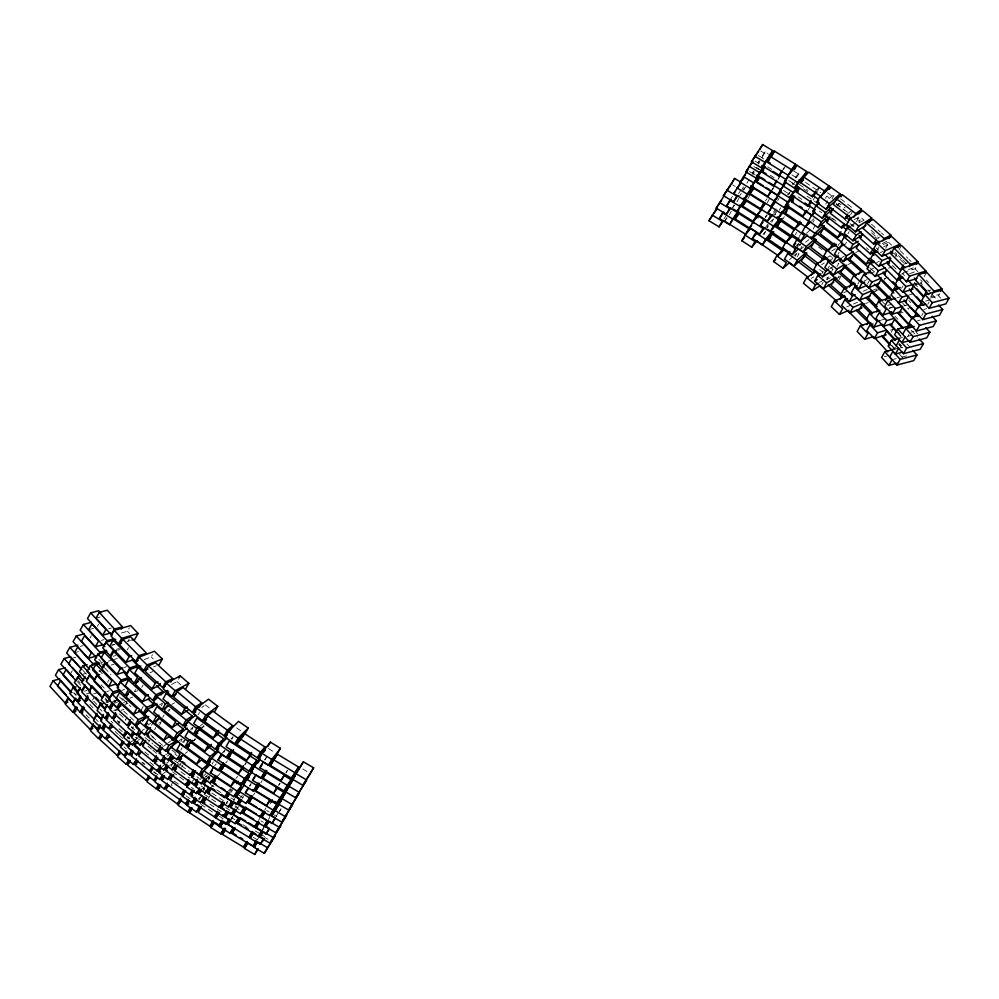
<?xml version="1.0" encoding="UTF-8"?>
<svg xmlns="http://www.w3.org/2000/svg" width="999" height="999" viewBox="0 0 999 999"><rect width="100%" height="100%" fill="white"/><g stroke="black" fill="none" stroke-linecap="round" stroke-linejoin="round"><path stroke-width="0.75" stroke-dasharray="5 3.75" d="M90.11 637.949L91.396 635.676M71.016 672.901L72.29 670.641M97.328 626.385L98.614 624.113M121.491 632.979L127.46 631.243L129.395 627.834M92.582 700.062L94.505 696.653M127.959 641.321L129.246 639.048M107.642 682.192L108.928 679.919M127.223 649.949L128.509 647.677M113.711 702.285L114.997 700.024M114.673 702.447L115.959 700.174L113.399 701.011M144.218 659.602L151.199 656.917L152.472 654.657M126.024 703.97L127.31 701.698M134.503 691.683L135.789 689.41M118.756 723.288L120.03 721.016M141.771 687.349L143.057 685.077M125.175 720.366L127.11 716.97M141.246 709.827L143.169 706.418M132.18 729.12L133.466 726.847L130.669 728.121M136.014 739.185L137.288 736.925L134.49 738.199M161.239 705.981L162.525 703.721M151.523 725.336L153.446 721.927M171.541 684.477L177.023 681.53L178.309 679.258M154.533 729.794L155.807 727.522M148.651 742.245L149.937 739.972M162.775 717.282L164.061 715.009M159.59 725.124L160.876 722.851M168.656 711.563L169.93 709.29L167.195 710.764M180.881 741.42L182.155 739.148M198.189 714.747L199.475 712.474M183.554 742.794L184.84 740.534M171.166 766.283L172.44 764.01M191.708 729.969L192.994 727.697M180.807 750.062L182.093 747.789M179.745 766.008L181.019 763.736M193.868 741.046L195.142 738.773M202.273 727.996L203.546 725.724M173.152 781.58L171.229 784.989L174.912 787.687M181.718 767.22L183.004 764.947M212.1 764.073L213.386 761.8M208.391 778.908L209.665 776.635M203.247 788.785L204.533 786.513M223.788 752.472L225.075 750.212M208.504 780.032L209.79 777.759L204.945 774.412M231.83 739.272L233.117 737M203.459 790.509L204.745 788.236M199.276 799.637L201.199 796.228M208.441 798.413L209.728 796.141M229.595 791.27L230.881 789.01M244.992 764.847L246.278 762.574L244.493 764.635M226.411 803.421L227.697 801.148L225.974 803.383M233.554 800.599L234.84 798.326M249.9 786.101L251.186 783.828M237.138 808.89L238.424 806.63M231.393 819.292L232.917 816.658M265.022 759.927L266.308 757.654M260.839 782.916L262.125 780.644M264.598 810.251L265.884 807.979M278.808 785.389L280.082 783.116L278.421 785.301M286.139 772.726L287.425 770.454L285.751 772.639M268.481 819.542L269.767 817.269M262.887 829.694L264.173 827.434M257.442 839.647L258.729 837.374M279.52 811.675L280.806 809.402M742.195 189.111L743.481 186.838M725.286 220.08L726.573 217.807M732.841 207.23L734.128 204.957M759.165 160.714L757.879 162.974L759.515 160.827M746.865 183.267L748.788 179.857M755.094 174.613L752.484 172.977L753.77 170.704M729.37 214.685L731.293 211.276M736.925 201.835L738.848 198.439M761.962 157.58L765.172 151.91L767.781 153.546M743.718 190.272L745.641 186.875M752.871 174.463L754.145 172.19M748.001 198.501L749.924 195.105M783.528 169.505L786.101 164.96L782.841 169.281M778.134 179.495L780.706 174.962L778.258 178.197M772.514 189.785L775.087 185.252L771.827 189.56M767.294 202.685L769.23 199.288M777.697 200.612L778.983 198.339M767.02 227.26L768.306 225M776.548 211.738L774.612 215.147L776.51 213.162M763.948 234.64L765.234 232.367M771.752 222.302L773.676 218.893M779.357 210.177L780.631 207.904M788.486 195.055L789.772 192.782M783.054 218.906L784.34 216.633M817.756 190.684L819.679 187.275M813.161 200.125L815.084 196.716M808.179 209.965L810.738 205.419M795.391 234.615L796.665 232.342M799.287 236.501L800.574 234.241M797.19 246.041L798.476 243.768L803.246 247.19M825.474 198.302L826.76 196.041L831.53 199.45M812.911 222.415L814.197 220.142M795.142 256.356L797.077 252.959M800.699 248.464L801.985 246.204M825.736 204.208L827.659 200.811M797.127 257.018L799.05 253.621L795.641 256.181M813.124 229.033L815.059 225.624M832.067 198.801L833.99 195.392M837.924 205.694L839.21 203.421L845.216 208.029M850.661 214.673L852.584 211.264M821.802 273.751L823.089 271.478M838.124 245.617L839.41 243.344M831.58 259.877L832.854 257.617M828.134 268.331L829.42 266.071M847.889 233.916L849.175 231.643M837.899 254.47L839.185 252.198M856.518 221.566L858.441 218.157L855.032 220.729M821.815 284.553L823.101 282.28M845.229 244.393L846.515 242.12M859.003 222.053L860.289 219.78L856.393 222.178M827.209 279.158L828.496 276.898L825.898 278.496M831.593 271.491L832.879 269.231M836.987 266.496L838.91 263.087L835.014 265.484M837.724 278.259L838.998 275.986M839.123 279.608L840.409 277.335M857.841 284.078L859.115 281.805M877.671 249.325L878.958 247.053M883.178 244.593L888.573 242.27L889.847 239.997M885.738 248.264L887.661 244.855L884.352 241.92M867.457 283.966L869.392 280.557M870.316 273.888L874.35 271.84L875.636 269.568M898.975 249.937L900.898 246.541M875.648 291.646L876.922 289.373M895.541 256.468L896.827 254.196L894.779 252.272M884.202 280.232L885.489 277.959M901.647 288.311L902.934 286.039M903.346 272.465L915.134 268.818L916.42 266.546M891.233 332.33L892.519 330.057M924.1 276.823L926.672 272.29M920.916 283.828L922.189 281.556L920.304 279.583M910.364 305.806L908.441 309.215L902.784 303.284M907.654 336.7L908.94 334.428M932.042 294.493L930.756 296.753L938.748 294.568M927.759 304.295L929.045 302.023M921.702 315.597L922.989 313.324M930.194 298.114L938.573 295.916L939.859 293.644M269.992 803.908L272.502 799.974M276.011 816.495L278.534 812.549M279.37 811.238L281.056 808.616M730.706 199.001L732.479 196.428M738.561 193.544L741.221 189.698M724.063 218.619L725.848 216.059M264.635 759.839L266.945 756.518M249.388 785.988L250.924 783.778M242.195 798.438L243.744 796.228M230.994 818.78L232.542 816.57M253.446 795.029L254.982 792.819M258.391 820.441L259.927 818.231M262.375 829.582L263.911 827.372M765.172 151.91L761.088 157.305L763.711 158.941M758.141 164.061L759.764 161.913M752.484 172.977L754.108 170.817M742.856 189.997L744.48 187.837M739.647 195.667L741.27 193.519M732.205 208.366L734.652 205.132M724.65 221.216L727.097 217.982M765.421 200.886L767.045 198.739M765.209 217.058L766.832 214.91M230.569 791.358L233.154 788.011M230.806 792.569L232.53 790.334M240.597 797.652L242.32 795.416M230.956 819.255L232.68 817.02M765.334 217.557L767.157 215.384M773.413 212.163L776.148 208.916M773.85 213.499L775.674 211.326M766.071 226.461L767.894 224.288M231.069 738.948L232.867 736.9M222.128 753.184L224.812 750.099M214.423 765.983L216.221 763.935M207.105 778.358L208.903 776.31M225.699 762.936L227.497 760.888M218.232 775.486L220.017 773.438M235.889 778.471L237.687 776.41M228.571 790.833L230.369 788.785M795.266 177.335L799.999 172.377L793.943 181.031M792.557 184.79L795.404 181.806M787.574 194.63L790.421 191.646M770.529 221.728L772.427 219.743M766.37 228.396L768.268 226.411M763.036 234.216L765.871 231.231M816.533 190.122L819.38 187.138M191.808 781.805L194.867 778.77M199.75 779.819L202.797 776.785M203.821 775.773L205.856 773.75M205.457 777.11L207.492 775.074M198.152 799.262L200.187 797.239M211.313 787.125L213.349 785.102M811.812 220.629L813.973 218.681M806.43 233.391L810.738 229.508M796.315 245.717L798.476 243.768M798.651 245.966L801.885 243.057M789.522 259.752L792.756 256.843M793.843 255.869L795.991 253.921M190.447 729.295L192.57 727.472M182.293 742.132L185.489 739.397M828.945 198.539L834.627 194.256M836.937 205.132L839.21 203.421M805.544 242.22L808.953 239.648M801.198 248.751L803.471 247.04M851.598 210.702L848.188 213.274L844.58 210.514M851.822 226.398L854.095 224.688M201.736 707.504L204.121 705.731M163.436 746.403L167.008 743.743M168.207 742.856L170.592 741.096M179.221 740.671L181.606 738.898M200.337 725.761L202.722 723.988M201.898 727.896L204.283 726.123M167.258 756.143L170.829 753.483M193.244 740.896L195.629 739.123M161.875 766.72L165.447 764.06M166.646 763.174L169.031 761.4M185.227 753.433L187.612 751.66M169.718 765.534L173.302 762.874M177.66 762.349L181.231 759.69M163.012 773.8L165.397 772.027M178.022 765.359L180.407 763.598M159.478 704.932L161.938 703.358M141.958 730.594L144.418 729.033M137.75 740.534L140.21 738.973M165.547 754.869L169.243 752.522M854.47 219.68L859.664 216.471L864.098 220.13M851.198 225.387L855.094 222.989M831.643 251.086L835.539 248.689M827.434 257.367L830.044 255.769L833.366 258.516M821.628 264.648L824.225 263.037M841.807 257.605L844.405 256.006M811.225 278.446L813.823 276.848M829.819 268.694L833.715 266.283M819.405 282.492L824.6 279.295M171.816 704.332L174.563 702.846M147.964 724.887L150.699 723.413M158.766 723.189L161.513 721.715M131.131 741.758L135.24 739.535M135.739 739.36L138.486 737.886M859.19 222.702L865.933 219.28M879.595 237.013L876.91 238.386L873.588 235.439M855.806 252.535L859.852 250.487M882.267 243.556L887.649 240.821M848.001 264.585L850.698 263.224M883.628 246.915L887.661 244.855M826.435 279.77L830.469 277.722M880.419 252.585L883.116 251.211M838.361 277.572L841.046 276.211M876.735 262.55L879.42 261.176M870.828 269.58L873.526 268.219M864.372 280.956L867.057 279.583M114.535 703.271L120.13 700.736M123.751 702.472L126.561 701.198M127.41 738.036L130.207 736.763M843.78 292.719L847.826 290.971M863.261 291.233L867.307 289.485M873.526 289.985L876.223 288.823M846.69 306.955L852.072 304.633M853.421 304.046L857.467 302.31M153.571 666.832L156.356 665.759M150 672.652L152.785 671.578M121.816 690.409L124.613 689.335M105.869 702.634L111.451 700.499M134.902 691.77L137.687 690.696M113.736 701.56L122.115 698.338M129.77 698.176L132.567 697.102M125.162 704.382L127.959 703.308M113.824 710.401L116.621 709.327M114.96 710.801L119.143 709.19M121.091 710.389L123.876 709.315M888.461 268.182L892.194 266.82M903.645 264.248L908.628 262.437M908.453 269.605L914.684 267.345M884.527 278.621L888.273 277.26M901.498 274.038L903.995 273.139M909.739 273.651L914.722 271.84L911.45 268.581M875.361 290.971L879.108 289.61M865.696 303.496L868.193 302.597M889.235 308.142L891.732 307.242M112.537 645.017L115.085 644.168M117.645 650.262L120.192 649.425M113.149 656.355L115.709 655.519M101.049 662.649L103.609 661.8M124.113 667.482L126.673 666.633M84.391 691.221L86.95 690.371M106.781 691.658L109.328 690.809M106.131 701.098L108.691 700.249M913.348 284.29L919.242 282.467M896.727 297.914L899.674 297.003M909.227 294.93L913.648 293.569M887.624 305.419L892.045 304.046M889.06 308.379L894.954 306.556M904.282 305.819L908.703 304.458M881.58 320.055L886.001 318.693M111.676 645.317L114.66 644.442M127.435 641.358L130.432 640.484M116.359 649.325L119.343 648.451M108.317 661.138L112.8 659.839M114.298 659.402L117.283 658.528M111.089 665.072L114.073 664.21M99.063 671.316L103.546 670.017M86.413 693.955L90.897 692.644M93.656 693.843L96.653 692.969M915.084 285.052L919.08 283.953M927.959 290.871L930.631 290.135M925.598 301.099L929.594 300.012M898.963 313.436L902.959 312.337M890.584 330.12L894.567 329.021M892.981 348.401L895.641 347.664M96.041 618.069L100.05 616.995M88.674 629.67L94.018 628.234M108.566 628.796L111.239 628.071M101.261 640.371L103.933 639.66M80.332 646.353L83.004 645.629M74.45 652.747L78.459 651.66M73.152 657.904L75.824 657.18M83.342 674.063L86.014 673.338M923.85 309.44L926.647 308.703M917.494 320.779L920.291 320.042M911.076 332.118L913.873 331.381M899.712 338.174L902.509 337.437M907.866 336.263L912.062 335.164M894.605 349.163L898.8 348.064M899.974 348.002L902.771 347.265M884.402 356.68L887.199 355.944M893.481 359.365L896.278 358.629M901.872 357.155L907.467 355.694M302.722 768.98L307.829 771.99M266.621 810.489L269.181 812M274.288 815.009L276.835 816.508M260.876 820.778L263.436 822.277M255.207 830.943L259.041 833.203M260.327 833.953L265.434 836.962M265.472 837.811L268.032 839.322M253.284 837.374L258.391 840.384M760.701 150.999L767.045 154.833M758.328 155.457L763.398 158.529M755.119 161.139L758.928 163.436M753.883 166.558L758.953 169.618M749.4 171.466L754.482 174.525M732.679 184.877L735.214 186.401M242.857 824.699L248.139 827.896M767.619 166.808L772.851 170.067M770.229 175.262L774.163 177.71M756.555 167.582L759.178 169.218M757.005 168.119L759.615 169.755M268.406 748.526L274.675 752.459M239.148 795.341L242.907 797.702M230.931 797.864L234.69 800.224M235.215 805.881L237.725 807.454M234.99 806.967L239.997 810.114M225.737 807.617L230.757 810.763M231.144 817.394L234.902 819.754M219.443 816.395L223.202 818.755M793.643 170.891L799.849 174.9M791.882 174.837L798.089 178.846M788.673 180.507L793.631 183.729M783.478 190.397L792.157 196.016M216.733 789.872L221.878 793.243M211.888 793.069L227.31 803.196M201.973 788.248L204.545 789.934M204.233 794.292L217.083 802.734M209.778 804.108L222.627 812.549M200.899 804.42L213.749 812.861M805.506 182.317L820.753 192.645M799.212 184.39L808.104 190.422M803.571 188.848L808.653 192.295M792.057 183.017L794.592 184.728M807.092 196.241L815.983 202.26M798.039 196.815L801.847 199.4M236.576 727.884L242.62 732.055M205.707 776.385L209.328 778.895M210.364 784.427L213.998 786.937M196.903 776.747L199.313 778.421M201.111 785.913L204.733 788.423M827.372 192.707L833.328 196.978M819.33 211.076L821.715 212.775M174.375 760.601L189.136 771.378M180.969 771.777L189.598 778.059M172.602 771.865L183.679 779.957M191.308 787.324L193.769 789.123M174.313 781.131L180.469 785.626M186.001 795.766L190.921 799.35M840.646 198.863L853.87 208.991M836.225 203.621L849.45 213.749M836.163 204.071L843.368 209.59M845.241 220.005L848.85 222.765M850.049 223.689L854.869 227.372M832.417 218.306L836.026 221.066M831.143 217.832L833.553 219.68M818.568 247.015L822.177 249.775M205.319 704.844L211.076 709.278M171.99 750.112L176.586 753.658M174.775 753.845L177.073 755.619M151.86 736.563L164.66 747.002M145.067 737.574L153.209 744.205M154.37 745.154L157.854 748.001M148.002 746.29L151.486 749.138M152.647 750.087L157.305 753.883M144.793 751.96L150.599 756.705M149.875 762.287L155.694 767.02M142.545 762.349L144.867 764.247M154.171 771.827L158.816 775.624M141.92 762.474L144.256 764.372M153.559 771.965L155.881 773.863M830.768 267.532L832.991 269.368M819.63 269.568L822.951 272.315M177.023 681.53L181.331 685.264M150.649 734.852L153.883 737.662M871.465 224.188L880.319 232.03M881.43 233.004L883.64 234.965M871.066 230.157L877.709 236.039M871.578 232.804L878.208 238.674M876.235 247.964L878.446 249.925M866.383 247.752L868.593 249.713M869.917 267.919L874.35 271.84M123.589 710.976L134.378 720.916M119.443 713.935L125.911 719.892M131.169 726.585L135.477 730.556M117.308 720.591L119.468 722.589M118.981 728.683L122.215 731.668M127.61 736.638L129.77 738.623M127.06 737.125L129.221 739.11M115.135 731.505L118.369 734.477M119.443 735.476L122.677 738.461M124.013 746.927L126.174 748.913M888.573 242.27L891.632 245.142M151.199 656.917L153.184 658.865M122.902 698.875L130.857 706.643M119.505 697.015L124.475 701.872M117.87 721.278L119.868 723.214M111.026 721.128L113.012 723.076M900.211 250.687L907.841 258.279M908.94 259.365L911.113 261.526M898.363 255.569L901.635 258.828M902.721 259.902L907.092 264.248M893.73 253.109L905.731 265.035M902.322 273.514L904.507 275.674M892.519 265.522L896.89 269.855M882.442 301.785L884.615 303.958M101.049 684.864L104.246 688.149M105.295 698.201L107.417 700.386M105.095 699.425L108.292 702.697M93.644 701.161L96.841 704.432M99.838 708.94L101.973 711.126M89.81 704.432L92.994 707.717M96.054 719.417L98.189 721.603M86.126 714.884L89.323 718.156M915.134 268.818L917.969 271.778M914.26 282.292L916.158 284.265M908.828 300.574L910.713 302.547M895.004 316.333L897.839 319.293M127.46 631.243L129.595 633.516M101.211 663.473L106.531 669.143M104.595 667.782L110.976 674.587M99.063 670.279L102.26 673.676M926.473 280.182L928.508 282.405M927.859 289.872L930.906 293.194M931.93 294.293L937.025 299.825M920.204 282.542L922.239 284.752M914.31 283.404L917.369 286.725M915.733 331.656L917.769 333.878M897.402 331.768L899.437 333.991M897.626 332.342L902.721 337.874M897.901 333.304L900.961 336.626M899.512 343.556L901.548 345.766M898.938 343.993L900.973 346.203M898.813 344.505L901.872 347.827M891.645 345.229L895.728 349.662M891.533 345.741L895.604 350.174M98.851 659.328L100.887 661.538M82.967 670.454L87.025 674.887M78.109 680.669L80.132 682.879M77.36 681.58L81.406 686.013M74.363 692.956L76.386 695.167M73.651 692.869L75.687 695.079M938.573 295.916L940.658 298.189M911.375 330.269L917.606 337.125M906.967 343.918L910.077 347.34M899.425 354.146L902.534 357.567"/><path stroke-width="1.5" d="M77.86 645.192L69.843 647.352L66.621 653.021L81.831 669.655M84.278 633.853L76.261 636.001L73.052 641.683L88.249 658.304L96.279 656.156M70.804 656.718L64.123 658.503L60.914 664.185L76.111 680.806M91.396 622.315L83.379 624.462L80.17 630.144L95.38 646.765L103.397 644.617M65.272 667.819L58.591 669.617L55.382 675.287L70.592 691.92M100.737 612.949L98.714 610.726L90.684 612.887L87.475 618.556L102.685 635.177L110.702 633.029M59.84 678.908L53.159 680.694L49.95 686.375L65.16 702.996L67.832 702.285M99.251 612.399L96.041 618.069L111.251 634.702L114.46 629.02L122.477 626.873L107.268 610.239L99.251 612.399L114.46 629.02M87.138 664.685L82.655 665.983L79.445 671.665L86.888 679.607L90.097 673.925M80.632 676.061L77.635 676.922L74.425 682.604L81.868 690.546L85.077 684.864M83.766 666.246L85.04 663.973L69.843 647.352M88.249 658.304L91.458 652.634L76.261 636.001M76.761 679.67L79.321 675.137L72.228 667.382M95.38 646.765L98.589 641.096L83.379 624.462M102.685 635.177L105.894 629.507L90.684 612.887M65.16 702.996L68.369 697.327M90.322 665.759L87.1 671.428L94.543 679.37L97.765 673.701L90.322 665.759L97.79 663.586M85.052 676.773L81.843 682.442L89.286 690.384L91.858 685.838M97.89 654.07L94.68 659.752L102.123 667.682L105.332 662.012L97.89 654.07L106.856 651.46L104.308 652.347L101.099 658.016L117.07 674.412L124.738 671.89M91.583 665.958L92.87 663.698L98.214 662.262M97.939 655.594L99.863 652.197L106.543 650.399M80.245 687.649L77.035 693.318L84.478 701.261L87.462 700.386M105.919 642.257L102.71 647.926L110.152 655.868L113.362 650.199L105.919 642.257L114.885 639.647M80.12 688.286L78.197 691.695L62.987 675.062L66.196 669.392L73.302 677.147M107.093 640.634L103.884 646.303L88.674 629.67L91.883 624L107.093 640.634L113.774 638.836M75.3 698.239L72.727 702.784L57.53 686.151L60.739 680.481L71.891 692.669M131.918 640.047L134.902 639.185L138.112 633.503L130.669 625.561L114.248 630.357L111.039 636.026L118.481 643.968L121.466 643.094M99.775 663.061L95.941 664.335L92.732 670.004L108.704 686.4L116.371 683.878M58.591 669.617L73.801 686.251L69.793 693.431L77.235 701.373L80.444 695.691M81.081 696.915L77.872 702.597L93.856 718.993L97.065 713.311M115.747 639.335L113.187 640.184L109.977 645.854L125.949 662.25L133.616 659.727M73.876 704.195L68.556 698.526L65.347 704.195L72.79 712.137L75.999 706.468M121.191 629.145L122.477 626.873M77.41 707.367L74.201 713.036L90.172 729.432L92.732 728.596M99.688 674.637L97.128 675.486L93.918 681.156L109.902 697.552L113.112 691.882L119.493 689.772M107.717 662.762L105.157 663.611L101.948 669.28L117.919 685.676L121.129 680.007L128.796 677.484L123.476 672.015M84.478 701.261L87.687 695.591M88.124 696.915L84.915 702.584L100.887 718.993L103.459 714.447M116.359 650.686L113.811 651.523L110.602 657.205L126.573 673.601L129.783 667.931L137.45 665.396L132.118 659.927M78.921 701.835L75.724 698.438L72.515 704.108L79.957 712.05L83.167 706.38M118.481 643.968L121.691 638.299L138.112 633.503M84.341 707.392L81.131 713.074L97.103 729.47L99.663 728.621M135.627 661.388L138.836 655.706L146.503 653.184L130.532 636.788L122.865 639.31L119.655 644.979L135.627 661.388L138.187 660.539M105.494 692.07L102.285 697.752L86.314 681.355L89.523 675.674L101.236 687.699M108.704 686.4L111.913 680.731L95.941 664.335M101.024 702.784L97.815 708.453L81.831 692.057L85.04 686.388L90.372 691.845M117.07 674.412L120.28 668.743L122.84 667.894M103.084 703.708L100.287 704.782L97.078 710.451L105.032 718.219L107.83 717.145M125.949 662.25L129.158 656.58L131.718 655.744M90.172 729.432L93.382 723.763M120.417 690.946L112.05 694.155L108.841 699.824L116.796 707.592L120.979 705.993M107.005 704.969L105.082 708.378L89.111 691.982L92.32 686.301L100.837 695.054M107.542 704.77L104.333 710.439L112.3 718.206L115.085 717.132M130.157 678.321L120.392 682.067L117.183 687.749L125.137 695.516L127.922 694.442M103.159 716.221L100.587 720.766L108.541 728.533L112.737 726.922M139.248 665.946L129.483 669.705L126.274 675.374L134.228 683.141L138.411 681.53M110.352 700.149L104.383 694.317L101.174 699.999L109.128 707.767L112.338 702.085M97.103 729.47L99.675 724.924M100.537 725.224L97.328 730.893L105.282 738.661L109.465 737.062M159.153 664.697L162.362 659.015L154.408 651.248L139.061 657.142L135.839 662.812L143.806 670.579L147.989 668.98M105.032 718.219L108.242 712.549M127.51 679.745L128.796 677.484M109.203 714.123L105.994 719.804L123.252 735.701L126.061 734.427M131.269 678.821L128.471 680.082L125.262 685.764L142.52 701.66L149.513 698.476M101.798 719.842L96.828 714.997L93.606 720.666L101.573 728.433L104.133 723.9M136.164 667.669L137.45 665.396M105.307 725.174L102.735 729.707L119.992 745.616L122.802 744.342M140.847 666.033L138.049 667.307L134.84 672.976L152.098 688.873L159.091 685.701L160.377 683.428M98.651 729.932L93.681 725.074L90.472 730.756L98.426 738.523L100.999 733.978M116.796 707.592L120.005 701.922L112.05 694.155M102.398 734.927L99.838 739.46L117.095 755.356L119.892 754.095M112.3 718.206L115.509 712.537M125.137 695.516L128.347 689.834L120.392 682.067M108.541 728.533L111.114 723.988M116.596 714.148L113.386 719.829L130.644 735.726L134.84 733.815M134.228 683.141L137.437 677.472L129.483 669.705M112.4 725.336L109.828 729.869L127.085 745.778L129.882 744.505M141.521 677.547L138.711 678.808L135.502 684.49L152.76 700.386L156.968 698.476M105.282 738.661L107.855 734.128M143.806 670.579L147.015 664.909L162.362 659.015M109.353 735.152L106.793 739.685L124.051 755.581L126.848 754.307M170.841 682.055L172.777 678.646L155.519 662.749L148.514 665.933L145.305 671.603L162.562 687.499L165.359 686.226M118.531 708.878L113.137 703.908L109.927 709.59L127.185 725.486L130.394 719.817M133.604 714.135L136.813 708.466L119.555 692.569L116.346 698.239L133.604 714.135L140.609 710.963M123.252 735.701L125.824 731.156M142.52 701.66L145.729 695.991L148.526 694.717M119.992 745.616L122.565 741.071M152.098 688.873L155.307 683.204L158.104 681.93M123.776 741.583L120.567 747.264L129.183 754.72L133.304 752.509M117.095 755.356L119.655 750.823M138.212 719.642L120.954 703.746L117.745 709.415L135.002 725.311L138.212 719.642L145.217 716.458L138.736 710.501M120.142 752.222L117.57 756.755L126.186 764.223L130.307 762.012M130.644 735.726L133.204 731.193M146.691 707.354L129.433 691.458L126.224 697.127L143.481 713.036L146.691 707.354L153.684 704.183L148.302 699.213M148.789 716.47L139.186 721.64L135.976 727.309L144.593 734.777L150.075 731.83M127.085 745.778L129.658 741.233M134.116 733.041L131.556 737.587L140.172 745.054L145.654 742.095M157.205 704.045L147.602 709.215L144.393 714.884L153.009 722.352L158.491 719.392M152.76 700.386L155.969 694.717L162.974 691.533L156.506 685.576M142.645 721.003L145.217 716.458M130.494 742.894L127.922 747.427L136.538 754.894L142.02 751.935M167.782 690.446L156.806 696.365L153.596 702.035L162.213 709.502L167.707 706.543M124.051 755.581L126.611 751.048M162.562 687.499L165.772 681.83L172.777 678.646M151.761 707.579L153.684 704.183M136.526 735.002L139.735 729.32L131.119 721.852L127.909 727.534L136.526 735.002L142.008 732.042M127.36 752.459L124.788 757.005L133.404 764.472L137.525 762.249M185.639 688.985L188.848 683.316L180.232 675.848L166.521 683.241L163.312 688.923L171.928 696.378L176.049 694.168M132.505 736.563L127.123 731.892L123.913 737.574L132.53 745.042L135.09 740.496M161.051 694.942L162.974 691.533M141.309 731.73L138.749 736.275L157.343 751.448L162.275 748.313M145.167 724.924L148.376 719.255L166.983 734.427L163.774 740.097L145.167 724.924L147.627 723.363M129.183 754.72L131.756 750.187M137.113 741.67L134.54 746.203L153.147 761.375L156.843 759.028M126.186 764.223L128.759 759.69M133.504 751.223L130.944 755.768L149.55 770.941L153.234 768.593M168.706 691.795L166.246 693.356L163.037 699.025L181.643 714.198L187.8 710.289M144.593 734.777L147.802 729.108L150.537 727.634M130.22 760.576L127.647 765.122L146.254 780.294L149.95 777.946M140.172 745.054L143.381 739.372L136.913 733.778M153.009 722.352L156.219 716.683L158.966 715.197M178.958 678.121L180.232 675.848M136.538 754.894L139.748 749.225L133.279 743.618M162.213 709.502L165.422 703.833L168.169 702.359M145.717 740.484L142.507 746.153L161.114 761.325L164.798 758.978M133.404 764.472L136.626 758.79M171.928 696.378L175.137 690.709L188.848 683.316M141.209 751.335L138.636 755.881L157.243 771.053L160.926 768.706M137.8 760.776L135.227 765.309L153.834 780.481L157.53 778.134M199.151 707.354L201.711 702.809L183.104 687.637L176.96 691.558L173.751 697.227L192.357 712.399L196.041 710.052M157.343 751.448L160.564 745.766M153.147 761.375L156.356 755.706M172.402 727.334L175.612 721.665L157.018 706.493L153.796 712.162L172.402 727.334L178.559 723.426M162.238 747.289L159.028 752.959L168.244 760.052L173.014 756.505M149.55 770.941L152.11 766.395M181.643 714.198L184.852 708.528L187.312 706.967M168.531 766.42L163.761 769.967L154.545 762.874L157.767 757.192M146.254 780.294L148.826 775.748M153.159 767.844L150.599 772.389L159.803 779.482L164.573 775.936M149.475 777.16L146.915 781.705L156.119 788.798L160.889 785.251M168.906 745.466L150.3 730.294L147.09 735.976L165.697 751.148L168.906 745.466L175.062 741.558L168.082 735.863M161.114 761.325L164.323 755.656M177.16 732.954L158.554 717.781L155.345 723.463L173.951 738.636L177.16 732.954L183.317 729.045L176.336 723.351M157.243 771.053L160.452 765.371M178.034 741.558L170.879 746.877L167.67 752.547L176.885 759.64L182.842 755.207M186.126 719.992L167.52 704.819L164.311 710.489L182.917 725.661L186.126 719.992L192.283 716.071L185.302 710.389M165.422 758.166L162.849 762.699L172.065 769.792L176.835 766.245M187.25 728.134L178.908 734.34L175.699 740.009L184.902 747.102L190.859 742.669M175.062 741.558L171.853 747.227L165.697 751.148M153.834 780.481L156.406 775.948M192.357 712.399L195.567 706.73L201.711 702.809M161.226 767.856L158.666 772.389L167.869 779.482L173.838 775.049M200.699 728.783L193.556 734.09L184.34 727.01L187.55 721.328L195.891 715.134M180.744 733.578L183.317 729.045M157.442 777.247L154.87 781.78L164.086 788.873L168.856 785.326M207.367 717.245L202.61 720.791L193.394 713.698L196.603 708.029L208.529 699.175L217.732 706.256L214.523 711.937M189.71 720.616L192.283 716.071M168.244 760.052L171.453 754.382M163.761 769.967L166.97 764.285M159.803 779.482L162.375 774.937M195.554 770.778L190.235 775.336L170.542 760.976L173.114 756.43M168.419 766.295L165.846 770.841L185.539 785.202L189.798 781.555M156.119 788.798L158.691 784.252M185.564 791.021L181.319 794.68L161.613 780.306L164.186 775.773M181.581 800.286L177.335 803.933L157.63 789.56L160.202 785.027M176.885 759.64L180.095 753.958L170.879 746.877M172.065 769.792L175.275 764.123L168.369 758.803M184.902 747.102L188.112 741.42L190.497 739.66M167.869 779.482L171.079 773.813M193.556 734.09L196.766 728.421L199.151 726.648M207.642 764.572L204.433 770.254L199.113 774.812L179.42 760.439L182.63 754.769L202.322 769.13L207.642 764.572L201.486 760.089M164.086 788.873L167.295 783.204M198.376 781.28L194.118 784.927L174.425 770.566L177.635 764.884M208.104 746.615L215.484 752.01L212.275 757.679L206.968 762.237L187.263 747.864L190.472 742.195L192.607 740.371M202.61 720.791L205.819 715.122L217.732 706.256M173.202 774.537L169.992 780.207L189.685 794.58L193.931 790.933M216.496 733.566L223.888 738.96L220.679 744.63L215.359 749.188L195.667 734.827L198.876 729.145L201.011 727.322M168.481 785.002L165.909 789.547L185.614 803.908L188.799 801.173M228.371 732.18L224.126 735.826L204.433 721.465L207.642 715.796L212.949 711.226L232.655 725.599L229.445 731.268M190.235 775.336L193.444 769.667M196.653 763.998L199.862 758.316L180.17 743.955L176.96 749.625L196.653 763.998L201.973 759.44M185.539 785.202L188.749 779.532M204.807 751.161L208.017 745.491L188.324 731.131L185.102 736.8L204.807 751.161L210.115 746.603L211.401 744.342M181.319 794.68L183.878 790.134M216.621 732.267L196.928 717.894L193.719 723.576L213.411 737.936L216.621 732.267L218.744 730.444M206.318 778.733L201.224 783.79L191.546 777.097L194.755 771.428L203.222 777.284M200.462 789.51L196.391 793.556L186.713 786.875L189.922 781.193M177.335 803.933L180.544 798.251M196.066 798.85L191.983 802.909L182.305 796.215L185.514 790.546M181.343 799.662L178.134 805.331L187.812 812.025L191.883 807.979M199.113 774.812L202.322 769.13M194.118 784.927L197.327 779.257M206.968 762.237L210.177 756.568L215.484 752.01M189.685 794.58L192.258 790.034M215.359 749.188L218.581 743.518L223.888 738.96M217.432 776.061L210.302 783.154L200.624 776.46L203.833 770.791L209.952 764.722M185.614 803.908L188.174 799.375M210.29 788.136L205.195 793.194L195.517 786.513L198.089 781.967M218.694 751.061L211.563 758.141L208.354 763.81L210.389 761.787M224.126 735.826L227.335 730.157L232.655 725.599M194.131 790.371L190.921 796.041L200.599 802.734L205.694 797.664M233.416 750.261L226.286 757.342L216.608 750.661L219.817 744.979L226.935 737.899M201.423 806.88L196.341 811.937L186.663 805.244L189.223 800.711M225.175 737.162L228.384 731.493L238.574 721.365L248.252 728.059L245.042 733.728L234.852 743.855L225.175 737.162L227.21 735.139M201.224 783.79L204.433 778.121M196.391 793.556L199.6 787.886M191.983 802.909L195.192 797.227M187.812 812.025L190.372 807.492M228.958 792.407L224.463 797.539L203.896 784.04L206.468 779.495M210.314 772.689L213.524 767.02L234.103 780.519L230.881 786.188L210.314 772.689L212.113 770.641M223.813 802.297L219.33 807.429L198.764 793.918L201.323 789.385M243.069 768.256L238.586 773.388L218.019 759.877L221.229 754.208L241.795 767.707L243.594 765.659M218.119 812.811L214.535 816.92L193.968 803.408L196.528 798.875M213.499 822.09L209.915 826.198L189.348 812.686L191.92 808.154M210.302 783.154L215.559 775.449M205.195 793.194L208.404 787.524L201.149 782.504M204.945 761.3L218.044 770.504L223.289 762.799M200.599 802.734L203.808 797.052L196.553 792.045M226.286 757.342L231.531 749.65M196.341 811.937L199.55 806.268L197.128 804.595M234.852 743.855L238.062 738.186L248.252 728.059M241.483 785.913L238.274 791.595L233.791 796.727L213.224 783.216L216.433 777.547L237 791.046L241.483 785.913L233.778 780.856M232.917 801.735L228.421 806.867L207.854 793.356L211.064 787.687M248.963 773.363L245.754 779.033L241.271 784.165L220.704 770.666L223.913 764.984L244.48 778.496L248.963 773.363L242.532 769.143M227.959 811.4L223.476 816.533L202.909 803.021L206.119 797.352M250.424 756.118L256.855 760.339L253.646 766.008L249.151 771.141L228.584 757.642L233.591 749.912M201.436 806.717L198.227 812.387L218.793 825.886L222.377 821.79M236.751 744.305L239.96 738.636L244.443 733.503L265.01 747.002L261.8 752.672L257.317 757.804L236.751 744.305L240.334 740.197M241.87 738.036L244.443 733.503M224.463 797.539L227.672 791.87M219.33 807.429L222.54 801.747M238.586 773.388L241.795 767.707M214.535 816.92L217.745 811.238M249.837 754.507L229.27 740.996L226.061 746.678L246.628 760.177L251.636 752.447M209.915 826.198L213.124 820.529M239.972 799.974L236.526 804.445L226.498 798.139L229.071 793.606M234.528 810.064L231.081 814.535L221.054 808.228L224.263 802.559M229.345 819.817L225.886 824.275L215.871 817.981L219.081 812.312M225.15 828.271L220.841 833.853L210.826 827.547L214.036 821.877M233.791 796.727L237 791.046M228.421 806.867L231.631 801.186L221.353 794.442M241.271 784.165L244.48 778.496M223.476 816.533L226.686 810.851M249.151 771.141L252.36 765.471L256.855 760.339M218.793 825.886L222.003 820.216M257.317 757.804L260.527 752.135L265.01 747.002M230.419 807.442L233.629 801.76L243.656 808.066L240.447 813.735L230.419 807.442L233.004 804.095M252.098 795.616L246.066 803.421L236.039 797.127L244.418 784.764M259.315 783.228L253.284 791.046L243.257 784.739L252.51 771.265M239.448 818.056L235.14 823.638L225.112 817.332L228.334 811.663M266.858 770.441L260.826 778.246L250.799 771.952L260.04 758.466M220.017 826.972L223.227 821.303L233.254 827.597L230.045 833.278L220.017 826.972L223.464 822.514M258.541 758.89L261.75 753.221L270.367 742.07L280.394 748.363L277.185 754.033L268.556 765.197L258.541 758.89L261.126 755.544M267.794 746.603L270.367 742.07M236.526 804.445L239.735 798.763L234.728 795.616M231.081 814.535L234.29 808.853M225.886 824.275L229.108 818.606M220.841 833.853L224.051 828.171M263.961 811.388L260.102 816.92L238.986 804.108L241.558 799.575M270.379 800.037L266.521 805.569L245.404 792.769L247.977 788.223M258.254 821.69L254.408 827.222L233.291 814.422L235.851 809.889M252.547 780.381L255.756 774.712L276.873 787.512L273.664 793.181L252.547 780.381L254.857 777.06M252.759 831.73L248.901 837.262L227.784 824.462L230.357 819.917M259.89 767.719L263.099 762.05L284.216 774.849L281.006 780.519L259.89 767.719L262.2 764.397M247.352 841.608L243.506 847.14L222.377 834.34L225.599 828.671M246.066 803.421L250.999 795.516M253.284 791.046L258.217 783.141M235.14 823.638L238.349 817.956L229.583 812.449M260.826 778.246L265.759 770.341M268.556 765.197L271.765 759.515L280.394 748.363M276.873 804.507L269.805 815.721L248.689 802.909L251.898 797.239L273.014 810.039L276.873 804.507L268.956 799.712M262.25 830.831L258.391 836.363L237.275 823.563L240.484 817.894L245.766 821.091M267.832 820.679L263.986 826.21L242.869 813.411L246.079 807.729L256.631 814.135M283.891 792.307L276.823 803.508L255.707 790.709L258.916 785.039L280.032 797.839L283.891 792.307L275.961 787.512M291.134 779.769L284.078 790.971L262.949 778.171L266.171 772.502L287.287 785.301L291.134 779.769L284.54 775.773M256.031 841.882L252.947 846.303L231.83 833.503L235.04 827.834M270.354 765.421L277.422 754.22L298.539 767.02L295.329 772.689L291.471 778.221L270.354 765.421L277.422 754.22M260.102 816.92L263.311 811.238L259.353 808.84M266.521 805.569L269.73 799.899L252.572 789.497M248.901 837.262L252.11 831.58M254.408 827.222L257.617 821.553M243.506 847.14L246.716 841.47M269.443 828.745L266.084 833.99L255.856 827.971L259.066 822.302M275.324 818.231L271.965 823.476L261.75 817.457L264.96 811.787M258.029 849.2L254.67 854.445L244.455 848.426L247.665 842.756L255.332 847.264M263.699 839.035L260.339 844.28L250.125 838.261L253.334 832.579L255.881 834.09M271.228 802.247L272.502 799.974M263.986 826.21L267.195 820.529L259.278 815.733M269.805 815.721L273.014 810.039M276.823 803.508L280.032 797.839M258.391 836.363L261.601 830.693L248.401 822.689M284.078 790.971L287.287 785.301M252.947 846.303L256.169 840.634M291.471 778.221L298.539 767.02M275.811 832.779L286.576 815.296L275.811 832.779L265.597 826.76L268.806 821.091M281.793 822.127L292.557 804.645L281.793 822.127L271.578 816.108L278.983 803.87M288.661 810.089L299.413 792.607L288.661 810.089L278.434 804.07L289.198 786.588M254.096 847.364L257.305 841.695L267.52 847.714L275.075 835.901L264.31 853.383L254.096 847.364L257.455 842.12M259.79 837.15L262.999 831.48L273.214 837.499L280.769 825.686L270.005 843.168L259.79 837.15L263.149 831.905M295.692 797.776L306.443 780.294L295.692 797.776L285.464 791.757L295.392 775.586M292.607 779.282L303.371 761.8L313.599 767.819L310.389 773.488L302.834 785.301L292.607 779.282L303.371 761.8M279.77 803.159L282.33 798.626L280.657 801.248M266.084 833.99L269.293 828.321L264.186 825.311M271.965 823.476L275.175 817.806L270.067 814.797M254.67 854.445L257.879 848.775M260.339 844.28L263.549 838.598L258.441 835.589M264.31 853.383L267.52 847.714M270.005 843.168L273.214 837.499M302.834 785.301L313.599 767.819M723.526 220.442L719.08 226.86L708.94 220.729L716.583 208.641M730.806 207.842L726.373 214.261L716.233 208.129L724.762 194.755M738.011 195.367L733.566 201.786L723.426 195.654L734.627 178.434L740.958 182.268M731.418 184.103L734.627 178.434M738.761 210.826L729.495 224.638L719.355 218.506L722.564 212.837L732.704 218.968L738.024 211.276M744.73 200.537L736.75 212.088L726.61 205.956L729.819 200.287L739.959 206.418L747.939 194.867M763.998 166.496L756.006 178.047L745.866 171.915L752.622 161.114M751.448 161.776L762.649 144.555L772.789 150.687L761.6 167.907L751.448 161.776L758.553 151.511M753.146 185.901L743.88 199.725L733.728 193.581L740.496 182.78M758.278 176.823L750.299 188.374L740.147 182.243L747.801 170.155M760.077 149.088L762.649 144.555M719.08 226.86L722.289 221.191L712.15 215.06M726.373 214.261L729.582 208.591L719.442 202.447M733.566 201.786L736.775 196.116L726.635 189.972M729.495 224.638L732.704 218.968M736.75 212.088L739.959 206.418M756.006 178.047L765.434 163.399M761.6 167.907L772.789 150.687M743.88 199.725L752.409 186.351M750.299 188.374L760.601 172.44M756.068 232.005L735.127 218.956L738.348 213.287L754.045 223.077M767.232 162.225L774.512 151.149L795.454 164.211L788.161 175.275L767.232 162.225L769.68 158.991M763.573 219.218L742.644 206.169L745.853 200.499L760.239 209.465M786.101 180.869L782.841 185.177L761.9 172.128L765.109 166.458M774.999 201.261L770.916 206.656L749.987 193.594L753.196 187.924L774.125 200.974L778.209 195.579L771.665 191.508M780.594 190.996L777.334 195.305L756.405 182.255L759.615 176.573M771.303 156.831L774.512 151.149M757.23 240.684L751.772 247.19L741.845 240.771L745.054 235.102L750.524 228.596M765.159 227.547L759.69 234.053L749.774 227.635L752.984 221.953L758.441 215.447M733.516 209.178L753.134 221.416L756.343 215.747L739.335 205.145M761.812 165.422L778.82 176.036L782.03 170.354M743.568 198.114L760.576 208.729L763.785 203.047L748.089 193.257M756.405 175.424L773.413 186.026L776.623 180.357M772.939 214.585L767.469 221.091L757.542 214.673L765.309 203.571M750.786 185.714L767.794 196.316L771.003 190.634M772.751 231.78L762.362 244.892L752.434 238.474L755.644 232.792L765.571 239.223L771.94 231.631M784.527 181.731L787.749 176.061L796.852 165.222L806.78 171.641L803.571 177.31L794.455 188.162L784.527 181.731L786.35 179.57M788.161 175.275L795.454 164.211M782.841 185.177L787.674 177.347M780.619 218.706L770.229 231.818L760.301 225.399L763.511 219.718L773.438 226.149L779.807 218.556M770.916 206.656L774.125 200.974M777.334 195.305L785.501 182.43M788.91 204.758L777.871 219.006L767.956 212.587L775.711 201.498M793.406 196.815L784.29 207.667L774.375 201.236L781.218 191.234M794.28 169.755L796.852 165.222M751.772 247.19L754.982 241.521L745.054 235.102M759.69 234.053L762.911 228.371L752.984 221.953M767.469 221.091L770.679 215.422L760.763 208.991M762.362 244.892L765.571 239.223M794.455 188.162L797.664 182.48L806.78 171.641M770.229 231.818L773.438 226.149M781.38 189.186L779.557 191.358L789.485 197.777L797.252 186.688M777.871 219.006L781.081 213.336L787.462 205.744M784.29 207.667L787.499 201.985L792.969 195.479M788.998 253.296L768.668 239.523L773.775 231.868M829.033 185.926L824.3 190.896L821.091 196.566L800.773 182.792L803.983 177.123L808.715 172.153L829.033 185.926L823.938 193.581M797.364 239.91L777.035 226.136L782.142 218.481M816.62 205.869L796.303 192.095L798.863 187.562M785.102 213.062L788.311 207.392L808.641 221.154L805.431 226.835L785.102 213.062L787 211.076M814.422 210.951L811.85 215.484L791.533 201.711L794.742 196.041M789.547 262.512L783.079 268.331L773.551 261.501L776.76 255.831L784.315 249.038M783.353 247.977L778.258 255.644L757.929 241.87M792.357 236.226L785.888 242.045L782.679 247.715L792.207 254.545L798.676 248.726M795.866 185.589L812.374 196.778L815.584 191.109M801.21 222.677L794.742 228.509L791.533 234.178L801.073 241.009L807.529 235.19M800.049 221.254L794.942 228.908L777.16 216.858M791.27 195.03L807.779 206.219L810.988 200.549M786.288 204.87L802.796 216.059L806.006 210.389M792.719 234.94L788.598 240.185M789.859 251.536L787.699 253.471L784.49 259.153L794.018 265.984L804.794 256.268L806.717 252.872M816.583 202.41L819.792 196.741L830.581 187.038L840.109 193.868L836.9 199.538L826.123 209.241L816.583 202.41L818.743 200.474M813.823 242.582L803.046 252.285L793.518 245.454L796.727 239.785L798.875 237.837M833.079 208.541L822.302 218.244L812.774 211.413L815.983 205.744L819.217 202.834M817.257 204.733L818.543 202.46M810.738 221.603L805.344 226.448L802.135 232.13L811.663 238.948L822.452 229.246L824.375 225.836M814.997 212.188L811.762 215.11L808.553 220.779L818.094 227.61L828.87 217.894M783.079 268.331L786.288 262.662L776.76 255.831M792.207 254.545L795.416 248.876L797.577 246.94M829.295 189.298L830.581 187.038M801.073 241.009L804.282 235.339L794.742 228.509M794.018 265.984L797.227 260.302L805.856 252.535M826.123 209.241L829.332 203.571L840.109 193.868M803.046 252.285L806.255 246.616L814.872 238.848M822.302 218.244L825.511 212.575L830.906 207.717M811.663 238.948L814.872 233.279L823.501 225.512M818.094 227.61L821.303 221.928L827.759 216.109M806.767 253.896L804.495 255.607L801.285 261.288L819.317 275.1M858.94 213.873L861.513 209.328L842.282 194.593L836.588 198.876L833.378 204.545L851.41 218.369M815.746 239.173L811.051 247.415L829.083 261.226M832.879 208.841L830.319 213.374L848.351 227.185M840.996 196.865L842.282 194.593M829.944 216.908L826.735 222.59L845.966 237.325M815.733 271.978L806.643 277.572L803.421 283.254L812.299 290.572L820.092 285.764M826.136 258.167L817.045 263.773L813.835 269.443L822.714 276.76L830.506 271.965M811.313 274.9L814.872 270.916M836.151 244.605L827.06 250.212L823.85 255.881L832.716 263.212L840.509 258.404M820.579 262.063L822.502 258.666L824.774 256.955M828.146 206.056L844.967 218.943L847.539 214.41M829.495 249.5L832.055 244.955L834.327 243.244M824.849 215.047L841.682 227.934L844.255 223.401M820.903 224.538L837.736 237.425L840.946 231.756M833.84 282.13L823.438 288.536L814.572 281.219L817.781 275.537L820.379 273.938M869.18 222.652L871.74 218.119L862.874 210.801L849.887 218.806L846.665 224.475L855.544 231.793L865.933 225.399M834.527 246.353L835.813 244.081M830.644 260.227L828.046 261.825L824.824 267.495L833.703 274.825L844.093 268.419M849.899 226.186L847.302 227.784L844.093 233.454L852.959 240.784L862.05 235.177M812.299 290.572L815.509 284.902L818.106 283.291M853.908 217.02L855.831 213.611L861.513 209.328M844.205 244.48L837.711 248.476L834.502 254.146L843.368 261.476L852.459 255.869M846.727 235.527L844.13 237.125L840.921 242.807L849.787 250.125L858.89 244.518M822.714 276.76L825.923 271.091L828.521 269.493M842.756 242.994L839.547 248.664L820.316 233.928L823.526 228.259L841.558 242.07M832.716 263.212L835.926 257.53L838.523 255.931M823.438 288.536L826.648 282.854L835.751 277.26M855.544 231.793L858.753 226.124L871.74 218.119M841.033 258.616L839.747 260.889L856.343 275.587M833.703 274.825L836.912 269.143L844.704 264.348M852.959 240.784L856.168 235.102L861.363 231.905M843.368 261.476L846.578 255.794L853.071 251.798M849.787 250.125L852.996 244.455L858.203 241.246M837.012 278.259L834.315 279.62L831.106 285.302L846.603 299.013M888.935 238.561L890.858 235.152L873.151 219.468L866.42 222.889L863.211 228.559L879.807 243.269M846.653 265.272L843.968 266.633L840.758 272.315L856.255 286.039M862.587 233.729L860.014 238.274L875.511 251.998M858.89 243.694L856.33 248.227L872.926 262.937M845.241 296.378L834.465 301.024L831.255 306.693L839.435 314.373L848.863 310.302M855.082 283.554L844.292 288.199L841.083 293.881L849.275 301.548L857.354 298.064M840.171 299.088L841.458 296.828L844.143 295.454M863.223 271.466L853.795 275.524L850.586 281.206L858.765 288.873L866.845 285.389M849.3 287.175L851.223 283.778L853.92 282.405M857.092 229.358L873.7 244.056L876.26 239.523M858.74 274.3L860.663 270.891L846.278 258.154M853.695 239.173L870.291 253.871L872.864 249.338M847.552 298.564L844.854 299.725L841.645 305.394L849.824 313.074L861.962 307.842M898.039 247.677L899.962 244.268L891.782 236.588L876.96 242.982L873.75 248.664L881.93 256.331L892.706 251.686M848.538 248.326L866.258 264.011L869.467 258.341M857.254 285.789L854.57 286.963L851.36 292.632L859.54 300.312L870.316 295.654M877.871 251.174L873.825 252.909L870.616 258.591L878.795 266.271L889.572 261.613M839.435 314.373L842.644 308.703L834.465 301.024M870.504 271.503L863.773 274.413L860.564 280.082L868.743 287.762L879.52 283.104M874.225 261.313L870.191 263.062L866.982 268.731L875.161 276.411L885.938 271.765M882.841 240.834L884.127 238.574L890.858 235.152M849.275 301.548L852.484 295.879L855.181 294.717M858.765 288.873L861.975 283.204L864.672 282.043M868.905 272.989L870.191 270.717M849.824 313.074L853.034 307.392L862.474 303.334M881.93 256.331L885.139 250.662L899.962 244.268M859.54 300.312L862.749 294.63L872.177 290.559M878.795 266.271L882.005 260.589L890.097 257.105M868.743 287.762L871.952 282.08L881.38 278.009M875.161 276.411L878.371 270.741L885.114 267.832M864.447 303.958L861.962 304.857L858.753 310.539L867.482 319.205M916.62 263.936L917.894 261.663L901.535 245.404L894.055 248.127L890.846 253.796L905.032 267.894M874.113 291.421L871.628 292.332L868.418 298.002L877.147 306.681M890.883 258.291L887.674 263.961L901.86 278.059M886.575 269.767L884.003 274.313L898.188 288.411M870.678 322.552L860.364 325.736L857.154 331.418L864.709 339.323L873.551 336.588M879.919 310.327L869.605 313.524L866.395 319.193L873.95 327.098L882.791 324.363M890.359 297.739L878.558 301.386L875.349 307.068L882.904 314.972L891.745 312.237M866.882 324.488L868.168 322.215L856.168 310.289M876.685 311.913L877.959 309.64L865.958 297.714M902.996 265.384L900.436 269.93L885.164 254.745M872.989 323.988L870.042 324.9L866.832 330.569L874.375 338.486L886.175 334.827M924.612 273.326L925.898 271.054L918.343 263.149L902.134 268.169L898.925 273.838L906.48 281.743L916.795 278.546M885.489 300.599L887.412 297.19L889.909 296.278M880.681 263.911L897.052 280.17L899.612 275.624M902.859 277.297L898.426 278.671L895.216 284.34L902.771 292.257L913.086 289.061M864.709 339.323L867.919 333.654L860.364 325.736M877.746 275.462L893.019 290.647L896.228 284.977M895.254 298.376L887.886 300.649L884.677 306.331L892.232 314.235L901.073 311.501M900.199 287.475L894.305 289.31L891.096 294.98L898.65 302.884L906.018 300.612M873.95 327.098L877.159 321.428L880.107 320.517M909.14 266.658L910.426 264.385L917.894 261.663M882.904 314.972L886.113 309.29L878.558 301.386M874.375 338.486L877.584 332.804L886.438 330.07M906.48 281.743L909.689 276.074L925.898 271.054M891.558 311.688L890.271 313.961L903.521 328.359M886.725 320.617L879.17 312.712L875.961 318.381L883.516 326.298L886.725 320.617L894.093 318.344M902.771 292.257L905.981 286.576L913.348 284.29M892.232 314.235L895.441 308.566L902.809 306.281M898.65 302.884L901.86 297.215L907.754 295.392M940.671 291.159L941.957 288.898L926.672 272.29L918.68 274.475L915.471 280.157L928.72 294.543M913.76 285.414L910.551 291.096L923.788 305.482M908.603 296.416L905.394 302.085L918.63 316.483M893.206 349.538L884.814 351.748L881.605 357.417L888.873 365.409L897.264 363.199M899.712 338.174L891.32 340.372L888.111 346.054L895.366 354.046L902.359 352.197M911.787 325.337L897.814 329.008L894.605 334.677L906.667 348.014L923.451 343.594L919.292 339.036M896.203 345.691L899.412 340.022M902.684 334.328L905.893 328.659L914.285 326.448M919.305 315.472L912.312 317.307L909.102 322.977L916.37 330.969L933.141 326.561L936.35 320.891L932.204 316.321M925.661 304.133L918.668 305.981L915.459 311.651L922.726 319.643L939.497 315.234L942.706 309.553L938.561 304.995M925.012 294.655L921.802 300.324L929.07 308.316L945.841 303.908L949.05 298.226L941.782 290.234L925.012 294.655L932.279 302.647L949.05 298.226M907.479 327.16L908.765 324.887L897.564 312.712M919.043 306.743L921.602 302.197L916.508 296.666M914.36 316.646L916.283 313.249L911.188 307.704M888.873 365.409L892.082 359.74L884.814 351.748M895.366 354.046L898.588 348.364M905.069 337L901.86 342.669L910.251 340.472M932.691 293.356L933.965 291.084L941.957 288.898M900.174 359.378L892.906 351.386L889.697 357.055L896.965 365.047L900.174 359.378L916.945 354.97L912.799 350.399M891.32 340.372L903.458 353.683L906.667 348.014M922.726 319.643L925.936 313.973L942.706 309.553M929.07 308.316L932.279 302.647M897.814 329.008L909.939 342.32L913.161 336.651L929.932 332.23L925.786 327.672M916.37 330.969L919.579 325.299L936.35 320.891M916.945 354.97L913.735 360.639L896.965 365.047M923.451 343.594L920.241 349.275L903.458 353.683M929.932 332.23L926.722 337.912L909.939 342.32M261.75 817.457L265.097 812.212M255.856 827.971L259.216 822.726M250.125 838.261L253.471 833.016M244.455 848.426L246.965 844.492M285.464 791.757L293.019 779.957M278.434 804.07L285.989 792.257M271.578 816.108L279.121 804.295M265.597 826.76L268.956 821.515M262.912 840.908L264.598 838.273M723.426 195.654L730.531 185.389M716.233 208.129L721.553 200.424M708.94 220.729L712.487 215.597M714.26 213.024L716.92 209.178M745.866 171.915L748.526 168.069M750.299 165.497L752.959 161.651M740.147 182.243L745.479 174.538M742.269 180.22L744.043 177.647M733.728 193.581L735.501 191.021M737.274 188.461L740.833 183.329M726.61 205.956L731.043 199.538M719.355 218.506L723.788 212.088M245.404 792.769L248.489 788.336M238.986 804.108L241.296 800.798M233.291 814.422L236.376 810.002M227.784 824.462L230.095 821.141M222.377 834.34L225.462 829.919M262.949 778.171L266.034 773.75M255.707 790.709L259.553 785.177M248.689 802.909L252.547 797.389M242.869 813.411L245.954 808.978M237.275 823.563L240.359 819.143M231.83 833.503L234.915 829.083M281.006 780.519L284.852 774.987M273.664 793.181L277.522 787.649M761.9 172.128L763.536 169.967M756.405 182.255L758.853 179.021M749.987 193.594L754.058 188.212M742.644 206.169L745.903 201.848M735.127 218.956L738.398 214.648M778.82 176.036L782.08 171.716M773.413 186.026L776.673 181.718M767.794 196.316L771.877 190.921M760.576 208.729L764.647 203.334M753.134 221.416L757.217 216.021M746.403 233.192L749.662 228.871M784.627 184.241L780.544 189.635L768.768 182.293M236.613 783.541L238.336 781.318M226.498 798.139L229.083 794.792M263.711 752.197L265.434 749.974M221.054 808.228L224.5 803.77M250.799 771.952L253.384 768.606M257.692 763.024L259.415 760.788M215.871 817.981L219.318 813.523M243.257 784.739L244.98 782.517M247.565 779.17L249.3 776.935M210.826 827.547L214.273 823.089M236.039 797.127L239.485 792.669M225.112 817.332L228.571 812.874M232.555 814.148L234.278 811.912M240.447 813.735L245.617 807.042M236.701 823.139L238.424 820.903M230.045 833.278L234.353 827.696M757.542 214.673L761.188 210.327M749.774 227.635L751.598 225.462M774.375 201.236L777.097 197.989M741.845 240.771L744.58 237.512M767.956 212.587L770.679 209.34M760.301 225.399L763.036 222.14M752.434 238.474L756.081 234.128M789.485 197.777L798.601 186.938M218.019 759.877L221.603 755.768M203.896 784.04L206.593 780.956M228.584 757.642L230.382 755.581M198.764 793.918L201.448 790.846M220.704 770.666L223.389 767.582M193.968 803.408L196.653 800.336M213.224 783.216L215.022 781.168M189.348 812.686L191.146 810.639M207.854 793.356L210.552 790.284M202.909 803.021L206.493 798.925M246.628 760.177L251.111 755.044M230.881 786.188L235.377 781.056M800.773 182.792L803.608 179.82M796.303 192.095L799.138 189.123M791.533 201.711L793.418 199.725M777.035 226.136L778.933 224.151M768.668 239.523L770.566 237.537M812.374 196.778L817.107 191.82M807.779 206.219L811.563 202.248M802.796 216.059L807.529 211.101M796.84 226.923L799.675 223.951M812.799 214.498L814.697 212.512M807.329 224.85L810.164 221.865M780.144 253.659L782.991 250.674M216.608 750.661L218.644 748.626M191.546 777.097L194.605 774.063M186.713 786.875L189.773 783.84M200.624 776.46L202.66 774.437M182.305 796.215L184.34 794.193M195.517 786.513L197.552 784.49M218.044 770.504L224.151 764.435M186.663 805.244L188.699 803.221M812.774 211.413L814.934 209.478M773.551 261.501L775.711 259.565M793.518 245.454L795.666 243.519M204.433 721.465L206.556 719.642M195.667 734.827L197.79 732.991M170.542 760.976L173.726 758.241M187.263 747.864L189.398 746.041M179.42 760.439L181.543 758.616M161.613 780.306L163.749 778.483M174.425 770.566L176.548 768.743M213.411 737.936L218.731 733.378M157.63 789.56L159.765 787.736M816.533 240.035L814.26 241.746L826.285 250.949M844.967 218.943L849.525 215.522M841.682 227.934L846.24 224.513M837.736 237.425L842.282 234.003M193.394 713.698L195.779 711.937M184.34 727.01L186.726 725.237M171.778 740.209L174.163 738.436L178.771 741.982M154.545 762.874L156.93 761.101M182.917 725.661L187.837 722.527M163.774 740.097L169.917 736.188M173.951 738.636L178.871 735.501M814.572 281.219L817.17 279.608M132.53 745.042L138.012 742.082M873.7 244.056L879.083 241.321M870.291 253.871L875.673 251.136M866.258 264.011L871.64 261.276M143.481 713.036L147.677 711.126M127.185 725.486L129.982 724.213M135.002 725.311L139.198 723.401M109.128 707.767L111.925 706.693M101.573 728.433L105.757 726.822M98.426 738.523L101.224 737.449M897.052 280.17L900.786 278.808M893.019 290.647L898.001 288.836M883.516 326.298L892.357 323.551M75.986 686.887L73.002 687.749L79.383 694.567M77.235 701.373L80.22 700.499M72.79 712.137L75.774 711.276M79.957 712.05L82.942 711.176M295.816 773.613L306.044 779.632M288.674 786.088L298.901 792.107M281.643 798.388L291.87 804.407M275.062 801.485L278.896 803.733M274.787 810.426L285.002 816.445M270.08 821.84L279.021 827.11M754.657 156.094L764.809 162.238M749.075 166.246L759.215 172.377M743.356 176.561L753.508 182.705M736.937 187.912L747.09 194.043M273.564 759.752L294.68 772.552M247.477 801.635L256.718 807.242M241.783 811.95L253.659 819.155M236.276 821.99L241.558 825.186M245.517 827.584L248.152 829.182M230.869 831.867L236.151 835.064M240.11 837.474L242.757 839.073M769.093 154.358L771.715 155.994M770.441 156.543L791.37 169.605M766.32 160.564L770.254 163.012M772.964 171.353L786.051 179.508M760.926 170.567L766.158 173.826M760.926 177.397L764.847 179.845M755.306 180.856L763.161 185.752M765.771 187.375L769.705 189.822M755.506 216.046L758.116 217.682M733.091 218.806L748.788 228.596L745.579 234.266L724.65 221.216M261.75 753.221L271.765 759.515M254.008 766.27L264.036 772.577M246.466 779.07L256.493 785.364M240.834 782.891L244.593 785.251M239.248 791.458L249.275 797.751M229.27 805.706L231.78 807.279M222.839 814.672L226.598 817.032M215.285 822.664L221.553 826.598M787.749 176.061L797.664 182.48M782.779 185.677L792.694 192.108M777.584 195.567L787.499 201.985M771.166 206.918L781.081 213.336M239.96 738.636L260.527 752.135M231.793 751.96L252.36 765.471M221.878 764.41L224.438 766.108M210.964 780.893L216.109 784.265M221.254 787.649L225.112 790.172M212.35 788.523L214.922 790.221M205.831 790.783L209.678 793.306M218.968 805.793L224.113 809.165M202.31 801.111L204.882 802.796M803.983 177.123L824.3 190.896M799.075 179.92L801.61 181.643M812.212 195.03L818.556 199.338M795.753 190.222L798.288 191.933M804.894 202.922L815.059 209.815M789.497 199.201L793.306 201.786M799.65 206.081L802.197 207.804M805.756 211.026L812.1 215.334M786.375 207.08L788.91 208.803M781.643 212.05L798.151 223.239M780.244 220.467L794.217 229.932M778.134 220.342L780.669 222.065M774.662 226.174L789.909 236.501L786.7 242.17L767.644 229.258M771.877 233.853L785.851 243.319M766.221 239.635L781.468 249.975M228.384 731.493L238.062 738.186M219.817 744.979L229.495 751.673M211.563 758.141L221.254 764.834M203.833 770.791L213.524 777.484M192.345 782.866L195.979 785.376M190.359 793.893L192.782 795.554M192.283 801.248L194.705 802.921M186.176 803.009L188.599 804.682M819.792 196.741L829.332 203.571M815.983 205.744L825.511 212.575M811.762 215.11L821.303 221.928M805.344 226.448L814.872 233.279M796.727 239.785L806.255 246.616M785.888 242.045L795.416 248.876M787.699 253.471L797.227 260.302M207.642 715.796L227.335 730.157M198.876 729.145L218.581 743.518M190.472 742.195L210.177 756.568M177.447 757.991L179.907 759.789M182.367 761.588L184.827 763.386M189.947 773.875L193.644 776.56M172.752 767.856L175.212 769.655M185.514 783.516L187.974 785.314M168.519 777.322L170.979 779.12M836.588 198.876L855.831 213.611M845.541 216.908L849.15 219.668M829.27 210.29L831.668 212.138M841.97 226.124L846.777 229.807M825.311 219.78L827.721 221.616M842.432 234.103L844.842 235.951M816.433 232.979L832.055 244.955M810.813 236.813L828.845 250.637M808.079 247.615L822.502 258.666M800.062 249.6L818.094 263.411M804.495 255.607L816.52 264.822M798.176 261.588L812.599 272.64M790.147 263.574L808.191 277.385M196.603 708.029L205.819 715.122M187.55 721.328L196.766 728.421M178.908 734.34L188.112 741.42M165.697 749.949L167.994 751.723M161.214 759.852L164.673 762.512M164.173 768.493L167.632 771.153M157.255 769.38L160.714 772.027M160.389 777.884L162.687 779.657M176.96 691.558L195.567 706.73M166.246 693.356L184.852 708.528M145.442 733.441L148.926 736.288M158.504 750.911L160.827 752.809M141.246 743.381L143.569 745.279M153.471 759.69L155.794 761.588M134.353 762.287L136.676 764.185M849.887 218.806L858.753 226.124M847.302 227.784L856.168 235.102M844.13 237.125L852.996 244.455M837.711 248.476L846.578 255.794M827.06 250.212L835.926 257.53M828.046 261.825L836.912 269.143M817.045 263.773L825.923 271.091M817.781 275.537L826.648 282.854M806.643 277.572L815.509 284.902M166.521 683.241L175.137 690.709M156.806 696.365L165.422 703.833M147.602 709.215L156.219 716.683M144.83 714.46L146.99 716.333M139.186 721.64L147.802 729.108M127.01 744.38L129.171 746.253M130.157 753.196L132.318 755.057M866.42 222.889L884.127 238.574M874.3 242.395L876.51 244.355M859.115 235.464L861.325 237.412M870.604 252.36L873.925 255.294M868.618 267.62L853.121 253.908L849.912 259.578L866.508 274.275M843.968 266.633L855.032 276.436M837.949 272.015L851.223 283.778M830.306 273.763L846.915 288.461M834.315 279.62L844.28 288.449M828.171 285.065L841.458 296.828M820.529 286.813L837.137 301.523M148.514 665.933L165.772 681.83M138.049 667.307L155.307 683.204M138.711 678.808L155.969 694.717M128.471 680.082L145.729 695.991M876.96 242.982L885.139 250.662M873.825 252.909L882.005 260.589M870.191 263.062L878.371 270.741M863.773 274.413L871.952 282.08M853.795 275.524L861.975 283.204M854.57 286.963L862.749 294.63M844.292 288.199L852.484 295.879M844.854 299.725L853.034 307.392M139.061 657.142L147.015 664.909M109.54 706.705L111.526 708.653M100.287 704.782L105.27 709.627M105.794 717.032L107.78 718.968M102.522 727.16L104.508 729.108M894.055 248.127L910.426 264.385M890.546 251.236L892.731 253.409M887.162 261.488L889.347 263.649M883.141 271.965L885.314 274.126M892.956 281.718L895.141 283.891M893.88 292.994L880.793 279.982L877.584 285.664L891.77 299.75M874.325 284.178L887.412 297.19M867.844 286.601L882.03 300.699M871.628 292.332L880.356 301.011M858.391 299.051L872.577 313.149M861.962 304.857L871.777 314.623M848.601 311.626L862.774 325.724M122.865 639.31L138.836 655.706M113.187 640.184L129.158 656.58M113.811 651.523L129.783 667.931M104.308 652.347L120.28 668.743M105.157 663.611L121.129 680.007M115.447 683.89L118.644 687.175M97.128 675.486L113.112 691.882M95.692 697.314L98.889 700.599M80.607 710.639L82.73 712.824M902.134 268.169L909.689 276.074M898.426 278.671L905.981 286.576M894.305 289.31L901.86 297.215M887.886 300.649L895.441 308.566M869.605 313.524L877.159 321.428M870.042 324.9L877.584 332.804M114.248 630.357L121.691 638.299M82.655 665.983L89.036 672.789M77.635 676.922L81.893 681.468M918.68 274.475L933.965 291.084M914.41 277.947L916.445 280.17M921.54 285.702L926.635 291.233L923.426 296.903L908.141 280.307M916.807 288.736L923.95 296.491M909.377 288.911L911.413 291.134M911.65 299.737L918.793 307.492M903.108 291.271L918.393 307.867M904.058 299.962L906.093 302.173M897.789 302.31L912.062 317.807M912.362 318.831L902.172 307.767L898.963 313.436L911.2 326.723M902.646 328.309L894.492 319.455L891.283 325.137L896.378 330.669M889.747 324.45L896.877 332.192M882.454 325.686L895.703 340.085M894.742 340.072L886.588 331.218L883.378 336.888L890.509 344.643M881.78 336.213L889.934 345.08M874.487 337.462L887.736 351.86M110.04 632.929L112.063 635.152M102.81 644.492L104.845 646.715M99.863 652.197L84.653 635.564L81.443 641.233L96.653 657.866M92.87 663.698L77.66 647.065L74.45 652.747L89.648 669.367M79.92 667.132L71.816 658.254L68.606 663.935L83.816 680.556M64.123 658.503L70.205 665.159M53.159 680.694L66.334 695.104M918.668 305.981L925.936 313.973M912.312 317.307L919.579 325.299M905.893 328.659L913.161 336.651"/></g></svg>
